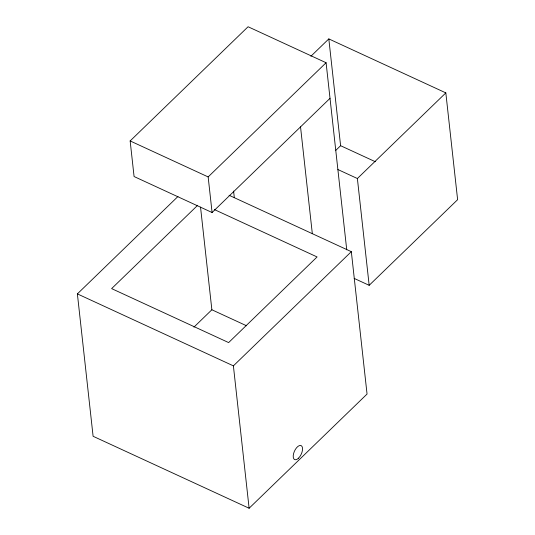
<?xml version="1.0" encoding="UTF-8"?>
<svg xmlns="http://www.w3.org/2000/svg" width="535" height="535" viewBox="0 0 535 535"><rect width="100%" height="100%" fill="white"/><g stroke="black" fill="none" stroke-linecap="round" stroke-linejoin="round"><path stroke-width="0.8" d="M330.015 98.333L212.087 212.522L134.078 176.537L130.152 140.939L248.079 26.75L326.089 62.735L346.74 249.832M310.888 56.269L328.818 38.908L445.829 92.883L457.619 199.675L369.17 285.322L354.17 278.401M229.067 195.268L351.328 251.671L367.05 394.061L249.116 508.25L93.103 436.279L77.381 293.889L177.954 196.505M212.087 212.522L208.155 176.924L326.089 62.735M197.683 205.279L111.628 288.612L228.632 342.587L317.081 256.947L214.415 209.586M335.826 150.328L340.608 145.701L328.818 38.908M193.938 327.126L211.867 309.765L200.531 207.105M369.17 285.322L357.38 178.523L445.829 92.883M249.116 508.25L233.394 365.86L351.328 251.671M340.608 145.701L375.336 161.717M337.879 169.528L357.38 178.523M130.152 140.939L208.155 176.924M211.867 309.765L246.588 325.782M77.381 293.889L233.394 365.86M300.536 126.882L312.326 233.675M233.588 191.069L234.317 197.689M298.497 458.187A7.704 3.718 -65.2 0 0 301.586 445.916A7.704 3.718 -65.2 0 0 293.561 453.68A7.704 3.718 -65.2 0 0 298.497 458.187"/></g></svg>
